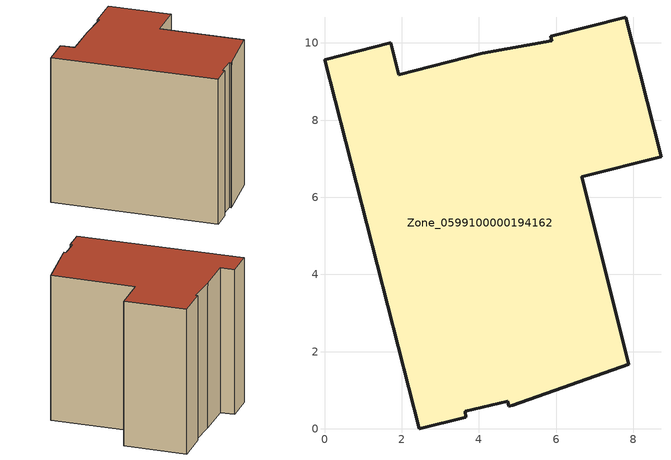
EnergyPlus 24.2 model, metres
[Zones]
Zone_0599100000194162
 floor ground (C_G): 7.89,1.68 4.88,0.61 4.77,0.58 4.74,0.71 3.65,0.46 3.66,0.3 2.46,0 0,9.57 1.71,10 1.92,9.18 4.09,9.73 5.89,10.05 5.86,10.18 7.8,10.67 8.72,7.05 6.67,6.53 z0
 wall outside (C_F): 1.71,10 0,9.57 2.46,0 3.66,0.3 3.65,0.46 4.74,0.71 4.77,0.58 4.88,0.61 7.89,1.68 6.67,6.53 8.72,7.05 7.8,10.67 5.86,10.18 5.89,10.05 4.09,9.73 1.92,9.18 1.71,10 z0:8.89
 roof outside (C_R): 2.46,0 3.66,0.3 3.65,0.46 4.74,0.71 4.77,0.58 4.88,0.61 7.89,1.68 6.67,6.53 8.72,7.05 7.8,10.67 5.86,10.18 5.89,10.05 4.09,9.73 1.92,9.18 1.71,10 0,9.57 z8.89
[BUILDING]
Pand.0599100000194162: North Axis=0; Terrain=City; Loads Convergence Tolerance Value=0.04; Temperature Convergence Tolerance Value=0.4; Solar Distribution=FullExterior; Maximum Number of Warmup Days=25; Minimum Number of Warmup Days=1
[Site:Location]
Rotterdam.The.Hague.AP_ZH_NLD Design_Conditions: Latitude=51.96; Longitude=4.45; Time Zone=1; Elevation=-4.5
[SITE:GROUNDTEMPERATURE:BUILDINGSURFACE]
18, 18, 18, 18, 18, 18, 18, 18, 18, 18, 18, 18
[MATERIAL] Thermal Absorptance=0.9; Solar Absorptance=0.7; Visible Absorptance=0.7
Name | Roughness | Thickness | Conductivity | Density | Specific Heat
G.TC.1975-1991 | MediumSmooth | 0.15 | 0.288461 | 540 | 1210
F.TC.1975-1991 | Rough | 0.3 | 0.230769 | 1920 | 840
R.TC.1975-1991 | MediumRough | 0.2 | 0.153846 | 1500 | 1000
[CONSTRUCTION]
C_G: G.TC.1975-1991
C_F: F.TC.1975-1991
C_R: R.TC.1975-1991
[ZONE]
Zone_0599100000194162: Type=1; Multiplier=1; Ceiling Height=Autocalculate; Volume=Autocalculate; Floor Area=autocalculate; Part of Total Floor Area=Yes
[ZONEINFILTRATION:DESIGNFLOWRATE]
Infil_Zone_0599100000194162: Zone or ZoneList or Space or SpaceList=Zone_0599100000194162; Schedule=AlwaysOn; Design Flow Rate Calculation Method=Flow/Area; Flow Rate per Floor Area=0.003; Constant Term Coefficient=1; Temperature Term Coefficient=0; Velocity Term Coefficient=0; Velocity Squared Term Coefficient=0
[HVACTEMPLATE:ZONE:IDEALLOADSAIRSYSTEM]
Zone_0599100000194162: Maximum Heating Supply Air Temperature=50; Minimum Cooling Supply Air Temperature=13; Maximum Heating Supply Air Humidity Ratio=0.0156; Minimum Cooling Supply Air Humidity Ratio=0.0077; Heating Limit=NoLimit; Cooling Limit=NoLimit; Dehumidification Control Type=ConstantSensibleHeatRatio; Cooling Sensible Heat Ratio=0.7; Dehumidification Setpoint=60; Humidification Control Type=None; Humidification Setpoint=30; Outdoor Air Method=None; Outdoor Air Flow Rate per Person=0.00944; Outdoor Air Flow Rate per Zone Floor Area=0; Outdoor Air Flow Rate per Zone=0; Demand Controlled Ventilation Type=None; Outdoor Air Economizer Type=NoEconomizer; Heat Recovery Type=None; Sensible Heat Recovery Effectiveness=0.7; Latent Heat Recovery Effectiveness=0.65
[ZONECONTROL:THERMOSTAT]
ThermostatControl_Zone_0599100000194162: Zone or ZoneList=Zone_0599100000194162; Control Type Schedule=DualSetpointControlType; Control 1=Thermostat_Zone_0599100000194162; Temperature Difference Between Cutout And Setpoint=0
[THERMOSTATSETPOINT:DUALSETPOINT]
Thermostat_Zone_0599100000194162: Heating Setpoint Temperature Schedule=HeatingSetpoint_Zone_0599100000194162; Cooling Setpoint Temperature Schedule=CoolingSetpoint_Zone_0599100000194162
[SCHEDULE:COMPACT]
HeatingSetpoint_Zone_0599100000194162: Through: 12/31, For: AllDays, Until: 24:00, 21
CoolingSetpoint_Zone_0599100000194162: Through: 12/31, For: AllDays, Until: 24:00, 24
DualSetpointControlType: Through: 12/31, For: AllDays, Until: 24:00, 4
AlwaysOn: Through: 12/31, For: AllDays, Until: 24:00, 1
